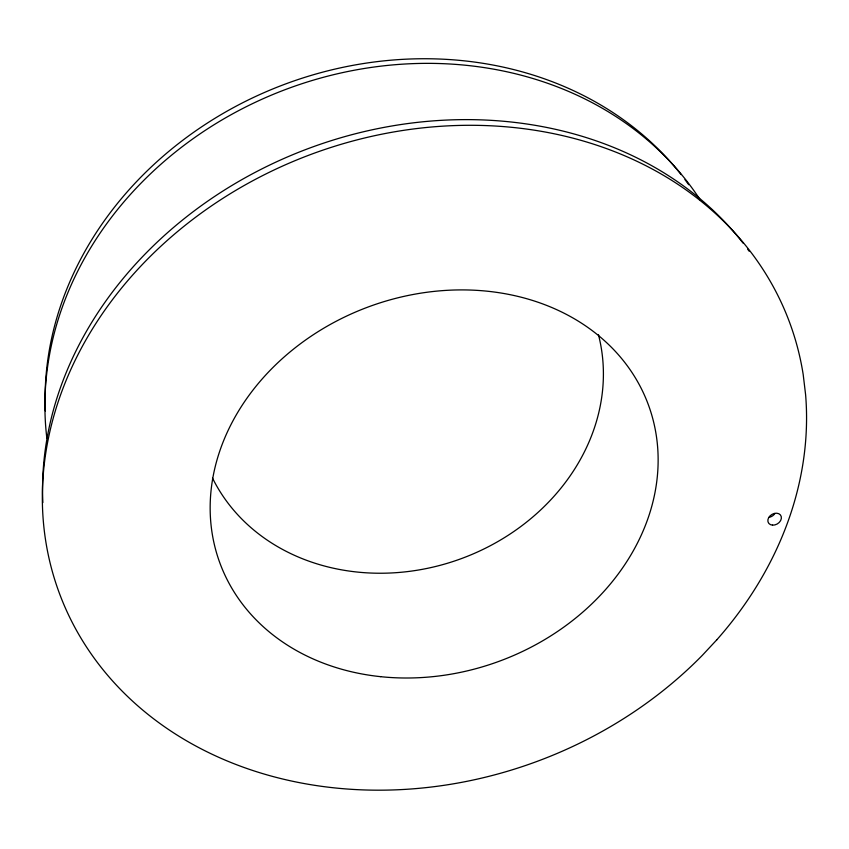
<?xml version="1.0" encoding="UTF-8"?>
<svg xmlns="http://www.w3.org/2000/svg" width="849" height="849" viewBox="0 0 849 849"><rect width="100%" height="100%" fill="white"/><g stroke="black" fill="none" stroke-linecap="round" stroke-linejoin="round"><path stroke-width="1.27" d="M598.418 334.591A206.668 177.919 -20.3 0 1 462.079 558.345A206.668 177.919 -20.3 0 1 212.494 478.061M45.368 410.99A352.027 304.473 -20.3 0 1 285.455 83.998A352.027 304.473 -20.3 0 1 681.089 174.586M684.963 179.617A352.027 304.473 -20.3 0 1 688.698 184.711M46.854 438.201A354.649 305.916 -20.3 0 1 289.976 87.861A354.649 305.916 -20.3 0 1 700.521 200.375M42.874 502.597A386.253 322.333 -20.3 0 1 309.588 148.087A386.253 322.333 -20.3 0 1 743.045 243.09M747.651 249.16A386.253 322.333 -20.3 0 1 749.136 251.198M774.967 513.454A7.153 5.444 -31.3 0 1 768.992 517.349M716.789 639.828L702.346 655.322A389.415 323.883 -20.3 0 1 106.348 673.756A389.415 323.883 -20.3 0 1 289.774 162.891A389.415 323.883 -20.3 0 1 803.186 374.483L805.605 394.711A389.415 323.883 -20.3 0 1 716.789 639.828M772.516 525.138A7.206 5.465 -31.2 0 0 781.25 516.553A7.206 5.465 -31.2 0 0 770.085 515.821A7.206 5.465 -31.2 0 0 772.516 525.138M380.681 676.674A228.381 188.871 -20.3 0 0 649.252 407.255A228.381 188.871 -20.3 0 0 272.497 367.935A228.381 188.871 -20.3 0 0 380.681 676.674"/></g></svg>
